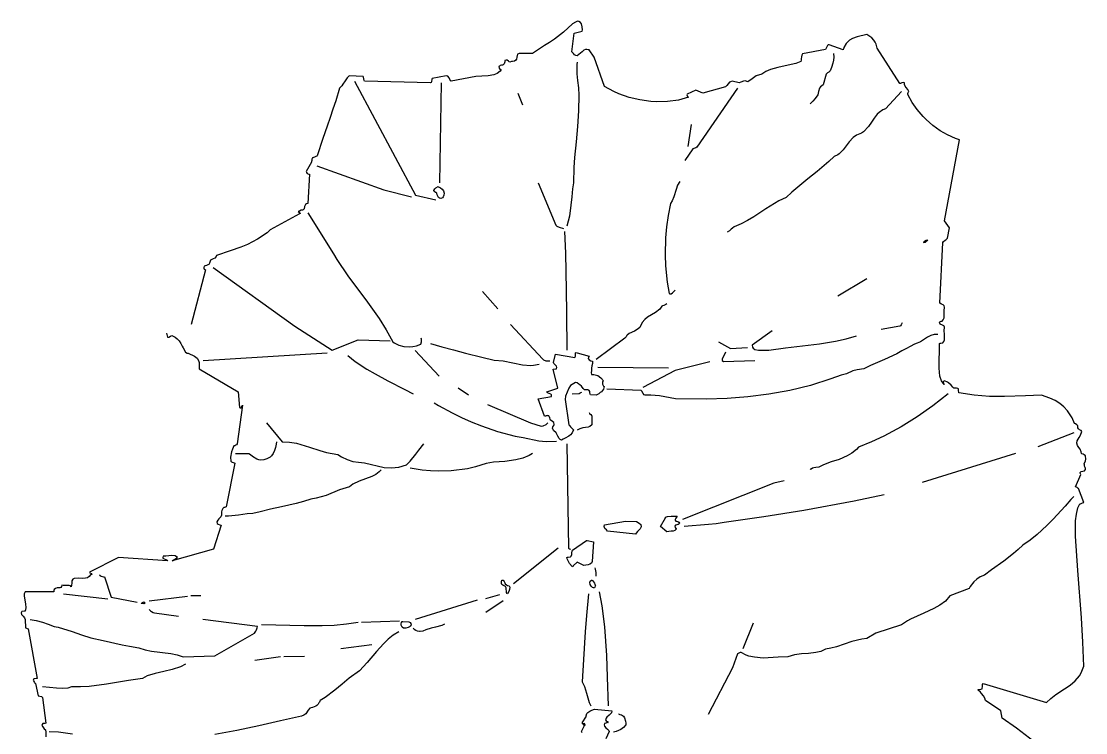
# Model space of a CAD drawing. Header units: metres. Extents: x -4.2 to 4.8, y 0 to 10.8.
# Drawn here: x -4.2 to 3.79, y 5.46 to 10.81 of the extents above; entities that cross this region are included whole.
import ezdxf

# ---------------------------------------------------------------- set-up
doc = ezdxf.new("R2010")
doc.units = ezdxf.units.M
doc.header["$LTSCALE"] = 0.2

msp = doc.modelspace()

# ---------------------------------------------------------------- linework, layer by layer
at = {"flags": 128}
for points in [[(3.4347, 5.3726), (3.2709, 5.4973), (3.1631, 5.5743), (3.1547, 5.6275), (3.0385, 5.7059), (3.0329, 5.7241), (3.0245, 5.7409), (3.0091, 5.7591), (3.0007, 5.7689), (2.9811, 5.7871), (2.9881, 5.7899), (3.0049, 5.7913), (3.0133, 5.7941), (3.0147, 5.7997), (3.0161, 5.8095), (3.0175, 5.8277), (3.0203, 5.8333), (3.4977, 5.6919), (3.53, 5.7213), (3.5678, 5.7507), (3.6322, 5.7927), (3.6742, 5.8221), (3.712, 5.8543), (3.7442, 5.8921), (3.7582, 5.9145), (3.7778, 5.9635), (3.7708, 6.1456), (3.7596, 6.3262), (3.733, 6.6832), (3.7148, 6.9395), (3.7162, 7.0571), (3.7218, 7.1061), (3.733, 7.1523), (3.747, 7.1831), (3.7526, 7.1845), (3.7582, 7.1859), (3.768, 7.1901), (3.7778, 7.1943), (3.7372, 7.2993), (3.733, 7.3021), (3.7288, 7.3063), (3.7218, 7.3091), (3.7162, 7.3119), (3.7554, 7.403), (3.7512, 7.4128), (3.7512, 7.4198), (3.7582, 7.4254), (3.7694, 7.4296), (3.782, 7.4324), (3.7904, 7.4422), (3.789, 7.4478), (3.7876, 7.4576), (3.7834, 7.4674), (3.782, 7.4758), (3.7806, 7.4842), (3.789, 7.5066), (3.7918, 7.5192), (3.7904, 7.5444), (3.7806, 7.5514), (3.7736, 7.5556), (3.7638, 7.5598), (3.7596, 7.5626), (3.7582, 7.5752), (3.7498, 7.5948), (3.74, 7.6074), (3.7302, 7.6228), (3.726, 7.6382), (3.7288, 7.6578), (3.7414, 7.683), (3.7526, 7.6998), (3.7638, 7.7278), (3.7568, 7.7334), (3.7456, 7.7404), (3.7372, 7.7474), (3.733, 7.7544), (3.7316, 7.7684), (3.726, 7.7782), (3.7148, 7.7852), (3.7078, 7.788), (3.6896, 7.83), (3.6546, 7.8832), (3.628, 7.9126), (3.5972, 7.9364), (3.5622, 7.9588), (3.5229, 7.977), (3.4585, 7.9994), (3.3395, 7.9938), (3.1827, 7.9896), (3.0679, 7.991), (2.9531, 7.9994), (2.8382, 8.0176), (2.8368, 8.0373), (2.8354, 8.0415), (2.8354, 8.0471), (2.8312, 8.0499), (2.8214, 8.0513), (2.8018, 8.0527), (2.7934, 8.0597), (2.7808, 8.0751), (2.7612, 8.0919), (2.7528, 8.0975), (2.7304, 8.1073), (2.7248, 8.1059), (2.722, 8.1003), (2.7234, 8.0877), (2.7276, 8.0821), (2.7276, 8.0793), (2.7094, 8.1087), (2.6968, 8.1437), (2.6898, 8.2025), (2.6912, 8.2641), (2.694, 8.3271), (2.6926, 8.3887), (2.6982, 8.3901), (2.7024, 8.3915), (2.7192, 8.3929), (2.7262, 8.4027), (2.7304, 8.4153), (2.7318, 8.4363), (2.7304, 8.4587), (2.7276, 8.4825), (2.7304, 8.5105), (2.729, 8.5175), (2.7248, 8.5217), (2.715, 8.5245), (2.6982, 8.5329), (2.6926, 8.5469), (2.6954, 8.5511), (2.701, 8.5539), (2.7052, 8.5553), (2.7122, 8.5567), (2.722, 8.5651), (2.7276, 8.5805), (2.729, 8.6001), (2.7276, 8.6337), (2.7304, 8.6618), (2.7276, 8.6702), (2.722, 8.6772), (2.708, 8.6828), (2.6954, 8.6898), (2.7192, 9.1462), (2.7234, 9.1546), (2.736, 9.1644), (2.7444, 9.17), (2.7528, 9.1784), (2.7696, 9.2568), (2.7304, 9.3087), (2.8438, 9.9177), (2.813, 9.9275), (2.7542, 9.9542), (2.6982, 9.9864), (2.6436, 10.0256), (2.5932, 10.0704), (2.5694, 10.0928), (2.526, 10.1446), (2.4868, 10.1978), (2.4546, 10.258), (2.456, 10.2664), (2.4588, 10.2734), (2.4602, 10.2776), (2.463, 10.2818), (2.4546, 10.2958), (2.4434, 10.3098), (2.4364, 10.321), (2.4308, 10.3336), (2.4294, 10.3448), (2.421, 10.3476), (2.4112, 10.3462), (2.4014, 10.342), (2.3944, 10.342), (2.2249, 10.6067), (2.2179, 10.6361), (2.2109, 10.6515), (2.2011, 10.6655), (2.1843, 10.6837), (2.1479, 10.7089), (2.0737, 10.6921), (2.0387, 10.6781), (2.0177, 10.6669), (1.9995, 10.6501), (1.9911, 10.6403), (1.9757, 10.6109), (1.9743, 10.6067), (1.9729, 10.6011), (1.9701, 10.5955), (1.9701, 10.5927), (1.8637, 10.6319), (1.8567, 10.6305), (1.8511, 10.6263), (1.8455, 10.6123), (1.8357, 10.5969), (1.6649, 10.5632), (1.6579, 10.5548), (1.6565, 10.5408), (1.6551, 10.5268), (1.6537, 10.517), (1.6509, 10.5072), (1.6131, 10.4918), (1.557, 10.4778), (1.48, 10.4624), (1.424, 10.447), (1.389, 10.4316), (1.3582, 10.412), (1.3162, 10.398), (1.2854, 10.377), (1.2532, 10.3546), (1.2322, 10.3602), (1.221, 10.3574), (1.2014, 10.3504), (1.1888, 10.3448), (1.1356, 10.3588), (1.123, 10.3546), (1.116, 10.3504), (1.1062, 10.3392), (1.095, 10.3252), (1.0852, 10.3168), (0.9157, 10.2678), (0.8639, 10.2916), (0.7967, 10.2608), (0.7953, 10.2566), (0.7967, 10.2482), (0.8009, 10.2426), (0.8079, 10.2384), (0.7323, 10.216), (0.6497, 10.2048), (0.5657, 10.2034), (0.5237, 10.2048), (0.4425, 10.2174), (0.3613, 10.237), (0.2842, 10.2636), (0.2478, 10.2804), (0.1778, 10.3196), (0.0994, 10.5394), (0.0602, 10.5927), (0.0532, 10.5941), (0.0448, 10.5955), (0.035, 10.5969), (0.0224, 10.5913), (0.0084, 10.58), (-0.0154, 10.5576), (-0.0294, 10.5492), (-0.0378, 10.5506), (-0.0476, 10.5562), (-0.056, 10.566), (-0.0602, 10.5716), (-0.0686, 10.5786), (-0.0504, 10.7187), (0.0084, 10.7341), (0.0112, 10.7453), (0.0098, 10.7663), (0.0028, 10.7887), (-0.0028, 10.7999), (-0.0168, 10.8069), (-0.0266, 10.8083), (-0.042, 10.8027), (-0.063, 10.7901), (-0.1302, 10.7257), (-0.2002, 10.6739), (-0.2366, 10.6501), (-0.273, 10.6263), (-0.3655, 10.5674), (-0.4649, 10.566), (-0.4761, 10.5604), (-0.4817, 10.538), (-0.4845, 10.524), (-0.4887, 10.5156), (-0.4999, 10.5086), (-0.5139, 10.5072), (-0.5223, 10.5058), (-0.5349, 10.5016), (-0.5391, 10.5044), (-0.5447, 10.51), (-0.5545, 10.5156), (-0.5629, 10.517), (-0.5713, 10.5128), (-0.5727, 10.503), (-0.5755, 10.496), (-0.5783, 10.489), (-0.5839, 10.482), (-0.5895, 10.4792), (-0.5979, 10.4778), (-0.6063, 10.475), (-0.6133, 10.4722), (-0.6161, 10.468), (-0.6147, 10.4554), (-0.6091, 10.4484), (-0.5993, 10.447), (-0.6077, 10.4344), (-0.6287, 10.4162), (-0.6539, 10.405), (-0.6973, 10.398), (-0.7449, 10.3966), (-0.7911, 10.3938), (-0.9746, 10.3588), (-0.9788, 10.3602), (-0.9858, 10.3714), (-0.9914, 10.384), (-1.0012, 10.3952), (-1.0138, 10.398), (-1.1188, 10.3798), (-1.1216, 10.3742), (-1.123, 10.3532), (-1.1258, 10.3476), (-1.13, 10.3448), (-1.6271, 10.3588), (-1.6299, 10.363), (-1.6313, 10.377), (-1.6327, 10.3882), (-1.6355, 10.3938), (-1.7405, 10.398), (-1.7559, 10.384), (-1.7727, 10.3616), (-1.7881, 10.335), (-1.7979, 10.3224), (-1.8147, 10.307), (-1.8427, 10.2118), (-1.8637, 10.1488), (-1.8847, 10.0858), (-1.9057, 10.0214), (-1.9393, 9.9275), (-1.9827, 9.7987), (-1.9841, 9.7959), (-1.9911, 9.7917), (-2.0009, 9.7875), (-2.0093, 9.7861), (-2.0163, 9.7819), (-2.0205, 9.7763), (-2.0219, 9.7721), (-2.0233, 9.7637), (-2.0247, 9.7539), (-2.0247, 9.7497), (-2.0639, 9.6811), (-2.0625, 9.6755), (-2.0611, 9.6713), (-2.0569, 9.6657), (-2.0457, 9.6601), (-2.0387, 9.6587), (-2.0513, 9.4389), (-2.0625, 9.4361), (-2.0695, 9.4319), (-2.0765, 9.4179), (-2.0807, 9.3997), (-2.0877, 9.3927), (-2.0933, 9.3899), (-2.1017, 9.3885), (-2.1157, 9.3829), (-2.1255, 9.3787), (-2.1143, 9.3717), (-2.1087, 9.3675), (-2.1087, 9.3633), (-2.1157, 9.3619), (-2.3356, 9.2414), (-2.358, 9.2204), (-2.4294, 9.1714), (-2.505, 9.1322), (-2.5554, 9.1112), (-2.6352, 9.0832), (-2.7388, 9.0496), (-2.7416, 9.0412), (-2.7514, 9.03), (-2.7626, 9.023), (-2.7794, 9.0174), (-2.7836, 9.0132), (-2.7864, 9.0062), (-2.7892, 8.9992), (-2.792, 8.9908), (-2.7962, 8.9824), (-2.8032, 8.9782), (-2.8074, 8.9768), (-2.8144, 8.974), (-2.8228, 8.9712), (-2.8298, 8.9684), (-2.834, 8.96), (-2.8326, 8.953), (-2.8298, 8.9474), (-2.8214, 8.9418), (-2.9295, 8.5318)], [(1.8973, 10.566), (1.8987, 10.5394), (1.8973, 10.5156), (1.8917, 10.4932), (1.8819, 10.461), (1.8721, 10.4358), (1.8609, 10.426), (1.8511, 10.4204), (1.8469, 10.4162), (1.8413, 10.4106), (1.8189, 10.3308), (1.8091, 10.3224), (1.7993, 10.3154), (1.7909, 10.3056), (1.7853, 10.2804), (1.7783, 10.2566), (1.7601, 10.2286), (1.7419, 10.209), (1.7209, 10.1894)], [(-0.0294, 10.5002), (-0.0322, 10.4834), (-0.0308, 10.4148), (-0.0252, 10.363), (-0.0196, 10.3084), (-0.0154, 10.2538), (-0.0182, 10.1362), (-0.0252, 10.0186), (-0.0364, 9.9023), (-0.0476, 9.7861), (-0.0546, 9.7091), (-0.0574, 9.5943), (-0.0644, 9.5509), (-0.07, 9.4893), (-0.0756, 9.4263), (-0.0868, 9.3451), (-0.0952, 9.3073), (-0.1064, 9.2694)], [(-1.7013, 10.3588), (-1.2434, 9.5033), (-1.0908, 9.4683)], [(-1.0516, 10.3448), (-1.0642, 9.5943)], [(-0.4733, 10.2678), (-0.4383, 10.1796)], [(1.1762, 10.3056), (0.8709, 9.8617), (0.8625, 9.8575), (0.8555, 9.8547), (0.8471, 9.8519), (0.8401, 9.8491), (0.7799, 9.7623)], [(2.4084, 10.2804), (2.2866, 10.1502), (2.2684, 10.1432), (2.2389, 10.1236), (2.2249, 10.111), (2.2025, 10.0816), (2.1815, 10.0508), (2.1605, 10.0186), (2.1227, 9.978), (2.1073, 9.9668), (2.0709, 9.9528), (2.0443, 9.9345), (2.0135, 9.9023), (1.9701, 9.8435), (1.9407, 9.8127), (1.9295, 9.8043), (1.9029, 9.7931), (1.8623, 9.7553), (1.7755, 9.6811), (1.7041, 9.6251), (1.585, 9.5257), (1.5402, 9.4851), (1.4856, 9.4585), (1.389, 9.3997), (1.298, 9.3395), (1.2518, 9.3115), (1.2028, 9.2862), (1.151, 9.2652), (1.1384, 9.2554), (1.1286, 9.2456), (1.1146, 9.2344), (1.0978, 9.2232)], [(0.8289, 10.034), (0.8037, 9.8673)], [(-1.9855, 9.7231), (-1.48, 9.5425), (-1.2742, 9.4907)], [(0.7435, 9.6055), (0.7253, 9.5761), (0.7141, 9.5453), (0.6987, 9.4893), (0.6861, 9.4585), (0.6735, 9.4389), (0.6553, 9.3507), (0.6427, 9.2652), (0.6343, 9.1812), (0.6315, 9.0552), (0.6343, 8.9726), (0.6483, 8.848), (0.6623, 8.764), (0.6679, 8.7598), (0.6763, 8.7612), (0.6875, 8.7696), (0.7085, 8.7892)], [(-1.0656, 9.5635), (-1.0558, 9.5565), (-1.0432, 9.5467), (-1.0334, 9.5341), (-1.0278, 9.5173), (-1.0292, 9.5033), (-1.032, 9.4949), (-1.0348, 9.4893), (-1.0404, 9.4823), (-1.053, 9.4781), (-1.0628, 9.4795), (-1.0698, 9.4837), (-1.0796, 9.5047), (-1.0824, 9.5173), (-1.088, 9.5215), (-1.0922, 9.5229), (-1.0964, 9.5257), (-1.1034, 9.5285), (-1.1048, 9.5369), (-1.0978, 9.5495), (-1.0894, 9.5565), (-1.074, 9.5663), (-1.0726, 9.5649), (-1.0656, 9.5635), (-1.0656, 9.5635)], [(-0.3221, 9.5943), (-0.189, 9.2764), (-0.1806, 9.2694), (-0.1652, 9.2624), (-0.1316, 9.2526)], [(-2.0513, 9.3689), (-1.8581, 9.0622), (-1.8343, 9.0188), (-1.7517, 8.897), (-1.6032, 8.6982), (-1.5164, 8.5763), (-1.4632, 8.4909), (-1.4128, 8.4013), (-1.403, 8.3929), (-1.368, 8.3761), (-1.3302, 8.3663), (-1.291, 8.3635), (-1.2644, 8.3649), (-1.2364, 8.3705), (-1.2042, 8.3831), (-1.1972, 8.3999), (-1.1986, 8.4209), (-1.2, 8.4279)], [(-0.1232, 9.2302), (-0.1162, 9.0664), (-0.1106, 8.7878), (-0.1092, 8.6169), (-0.1064, 8.3369)], [(2.603, 9.1658), (2.5988, 9.1588), (2.5848, 9.1462), (2.5764, 9.1448), (2.5778, 9.1532), (2.589, 9.1616), (2.5932, 9.163), (2.603, 9.1658), (2.603, 9.1658)], [(-2.7626, 8.9586), (-2.1507, 8.5175), (-1.8693, 8.3369), (-1.6747, 8.4153), (-1.4324, 8.4069)], [(2.1479, 8.8732), (1.9295, 8.743)], [(-0.7407, 8.778), (-0.6245, 8.6477)], [(0.6455, 8.6856), (0.6385, 8.68), (0.6315, 8.6772), (0.6231, 8.6744), (0.6133, 8.6716), (0.6077, 8.6688), (0.5923, 8.6449), (0.5601, 8.6197), (0.4999, 8.5847), (0.4789, 8.5679), (0.4607, 8.5455), (0.4425, 8.5091), (0.4229, 8.4923), (0.4019, 8.4811), (0.3627, 8.4643), (0.3473, 8.4503), (0.3431, 8.4447), (0.3403, 8.4391), (0.3347, 8.4321), (0.3305, 8.4279), (0.1148, 8.2683)], [(-0.5307, 8.5301), (-0.287, 8.2697), (-0.2828, 8.2655), (-0.2646, 8.2585), (-0.2352, 8.2585)], [(1.4366, 8.4839), (1.2854, 8.3761), (1.2896, 8.3593), (1.2938, 8.3523), (1.3064, 8.3439), (1.333, 8.3369), (1.41, 8.3369), (1.5374, 8.3551), (1.6649, 8.3705), (1.7909, 8.3859), (1.9127, 8.4055), (1.9925, 8.4237), (2.0695, 8.4461)], [(2.4126, 8.5441), (2.4098, 8.5385), (2.407, 8.5343), (2.4042, 8.5287), (2.4, 8.5217), (2.3958, 8.5175), (2.2544, 8.4923)], [(-3.1127, 8.4657), (-3.1057, 8.4349), (-3.0959, 8.4363), (-3.0847, 8.4433), (-3.0749, 8.4489), (-3.0483, 8.4349), (-3.0329, 8.4223), (-3.0189, 8.4069), (-3.0063, 8.3887), (-2.9965, 8.3691), (-2.9889, 8.3561)], [(2.6814, 8.4559), (2.6534, 8.4545), (2.6282, 8.4475), (2.6044, 8.4349), (2.5666, 8.4097), (2.5512, 8.3999), (2.5246, 8.3901), (2.5064, 8.3831), (2.4728, 8.3649), (2.4462, 8.3495), (2.4098, 8.3327), (2.372, 8.3103), (2.281, 8.2669), (2.2095, 8.2375), (2.1745, 8.2221), (2.1241, 8.1983), (2.0737, 8.1913), (2.0429, 8.1815), (1.9953, 8.1605), (1.9547, 8.1507), (1.8777, 8.1213), (1.7237, 8.0723), (1.5682, 8.0345), (1.4114, 8.0064), (1.2546, 7.9868), (1.0978, 7.9756), (0.9409, 7.97), (0.7099, 7.9728), (0.5909, 7.9952), (0.5251, 8.0008), (0.4831, 7.9994), (0.4747, 8.0036), (0.4663, 8.0134), (0.4565, 8.0289), (0.4509, 8.0345), (0.1932, 8.0457)], [(1.0334, 8.3999), (1.1244, 8.3495), (1.2518, 8.3579)], [(-2.9889, 8.3561), (-2.9713, 8.3229), (-2.9587, 8.3159), (-2.9503, 8.3145), (-2.9349, 8.3075), (-2.9195, 8.3005), (-2.9041, 8.2935), (-2.8844, 8.2767), (-2.8746, 8.2613), (-2.8676, 8.2445), (-2.8676, 8.1983), (-2.575, 8.0247), (-2.5652, 7.9084), (-2.5596, 7.9042), (-2.5526, 7.9056), (-2.5456, 7.9168), (-2.5428, 7.9252), (-2.5834, 7.634), (-2.589, 7.627), (-2.5946, 7.6242), (-2.6016, 7.62), (-2.6072, 7.6186), (-2.6184, 7.5948), (-2.6254, 7.5738), (-2.6324, 7.5346), (-2.631, 7.5038), (-2.6254, 7.4996), (-2.6198, 7.4968), (-2.6058, 7.4912), (-2.6002, 7.4898), (-2.666, 7.1607), (-2.6702, 7.1579), (-2.6786, 7.1565), (-2.6828, 7.1551), (-2.6912, 7.1481), (-2.6982, 7.1341), (-2.6996, 7.1243), (-2.701, 7.0991), (-2.7066, 7.0865), (-2.722, 7.0697), (-2.729, 7.0613), (-2.7346, 7.0487), (-2.7332, 7.0361), (-2.7248, 7.0305), (-2.7136, 7.0263), (-2.7024, 7.0235), (-2.7598, 6.8443), (-3.0707, 6.7547), (-3.0315, 6.7799), (-3.0497, 6.7925), (-3.0749, 6.7967), (-3.0973, 6.7939), (-3.1183, 6.7911), (-3.1393, 6.7897), (-3.1421, 6.7813), (-3.1407, 6.7743), (-3.1099, 6.7603), (-3.1057, 6.7547), (-3.4753, 6.7799), (-3.6924, 6.6706), (-3.691, 6.6664), (-3.6784, 6.6594), (-3.6756, 6.6538), (-3.684, 6.6496), (-3.6952, 6.637), (-3.7078, 6.6286), (-3.7218, 6.6244), (-3.7442, 6.623), (-3.7764, 6.6244), (-3.8072, 6.623), (-3.8184, 6.6174), (-3.824, 6.6062), (-3.8254, 6.5908), (-3.8268, 6.5698), (-3.8296, 6.56), (-3.8352, 6.5684), (-3.8464, 6.5712), (-3.8744, 6.5698), (-3.8912, 6.5698), (-3.8996, 6.5726), (-3.9024, 6.5614), (-3.908, 6.5558), (-3.9164, 6.553), (-3.936, 6.5516), (-3.9472, 6.5488), (-3.9584, 6.539), (-3.9612, 6.532), (-3.9598, 6.5222), (-4.1755, 6.5222), (-4.1825, 6.5068), (-4.1839, 6.49), (-4.1741, 6.4312), (-4.1698, 6.4018), (-4.1755, 6.378), (-4.1839, 6.3766), (-4.1979, 6.3752), (-4.2007, 6.3738), (-4.2049, 6.364), (-4.2021, 6.3528), (-4.1909, 6.3402), (-4.1797, 6.3262), (-4.1755, 6.3136), (-4.1741, 6.252), (-4.1656, 6.2492), (-4.1614, 6.2478), (-4.1544, 6.245), (-4.0844, 5.8725), (-4.0914, 5.8711), (-4.1068, 5.8697), (-4.111, 5.8683), (-4.1152, 5.8599), (-4.1138, 5.8529), (-4.1068, 5.8417), (-4.1026, 5.8361), (-4.0984, 5.8333), (-4.0788, 5.7409), (-4.0648, 5.7395), (-4.0522, 5.7367), (-4.0452, 5.7297), (-4.02, 5.5351), (-4.0284, 5.5337), (-4.0438, 5.5323), (-4.048, 5.5267), (-4.0494, 5.5183), (-4.0438, 5.5085), (-4.0326, 5.4945), (-4.0242, 5.4847), (-4.02, 5.4679), (-4.02, 5.4328)], [(-1.2462, 8.3355), (-1.0656, 8.1423)], [(-1.13, 8.3887), (-1.046, 8.3621), (-0.9577, 8.3397), (-0.8667, 8.3159), (-0.7449, 8.2865), (-0.6525, 8.2627), (-0.5853, 8.2571), (-0.4383, 8.2277), (-0.3767, 8.2235), (-0.3557, 8.2249), (-0.3136, 8.2333)], [(-0.0294, 8.3187), (0.0616, 8.2935), (0.056, 8.2851), (0.0546, 8.2753), (0.0616, 8.2641), (0.0742, 8.2571), (0.0868, 8.2557), (0.0854, 8.2375), (0.0826, 8.2193), (0.0798, 8.2025), (0.0784, 8.1829), (0.077, 8.1703), (0.0784, 8.1563), (0.0966, 8.1549), (0.1162, 8.1507), (0.1274, 8.1465), (0.1498, 8.1311), (0.168, 8.1073), (0.1624, 8.0989), (0.161, 8.0905), (0.1624, 8.0821), (0.1694, 8.0681), (0.1736, 8.0653), (0.1722, 8.0541), (0.168, 8.0443), (0.161, 8.0359), (0.154, 8.0261), (0.1442, 8.019), (0.1344, 8.0106), (0.1134, 8.0008), (0.0714, 8.0022), (0.0686, 8.0064), (0.0672, 8.019), (0.0658, 8.0275), (0.0616, 8.0359), (0.0574, 8.0373), (0.0532, 8.0387), (0.0266, 8.0401), (0.0154, 8.0499), (0.0028, 8.0667), (-0.0084, 8.0765), (-0.0154, 8.0835), (-0.0294, 8.0919), (-0.0406, 8.0961), (-0.0798, 8.0737), (-0.091, 8.0527), (-0.105, 8.0233), (-0.1162, 7.9924), (-0.119, 7.9672), (-0.0924, 7.7782), (-0.084, 7.7684), (-0.0798, 7.7628), (-0.0686, 7.753), (-0.0574, 7.7404), (-0.0658, 7.718), (-0.0798, 7.7026), (-0.091, 7.6928), (-0.119, 7.6774), (-0.133, 7.6704), (-0.1456, 7.662), (-0.1554, 7.6662), (-0.1638, 7.6732), (-0.1736, 7.6928), (-0.1876, 7.718), (-0.2058, 7.7348), (-0.21, 7.7418), (-0.2114, 7.746), (-0.2128, 7.7502), (-0.2114, 7.7628), (-0.2044, 7.7726), (-0.2016, 7.7796), (-0.203, 7.7936), (-0.2128, 7.802), (-0.224, 7.809), (-0.2282, 7.8132), (-0.2324, 7.8202), (-0.2338, 7.8286), (-0.2352, 7.8328), (-0.238, 7.837), (-0.2408, 7.8454), (-0.2492, 7.8468), (-0.2534, 7.8454), (-0.2604, 7.844), (-0.266, 7.8426), (-0.2702, 7.8412), (-0.2744, 7.8412), (-0.3221, 7.9728), (-0.2226, 7.991), (-0.2212, 8.0022), (-0.2268, 8.0078), (-0.252, 8.0176), (-0.2548, 8.019), (-0.2576, 8.0261), (-0.175, 8.0513), (-0.2086, 8.1955), (-0.1904, 8.1969), (-0.1848, 8.1983), (-0.182, 8.2081), (-0.1848, 8.2165), (-0.1974, 8.2305), (-0.2044, 8.2389), (-0.2058, 8.2459), (-0.1918, 8.3075), (-0.0462, 8.2837), (-0.042, 8.2921), (-0.0406, 8.3173), (-0.0364, 8.3201), (-0.0294, 8.3187), (-0.0294, 8.3187)], [(1.0866, 8.3229), (1.06, 8.2697), (1.0614, 8.2599), (1.0698, 8.2529), (1.305, 8.2599)], [(-1.9071, 8.3145), (-2.8396, 8.2585)], [(-1.7517, 8.2977), (-1.6971, 8.2529), (-1.6089, 8.1941), (-1.5472, 8.1591), (-1.452, 8.1087), (-1.3232, 8.0429), (-1.2602, 8.0092)], [(0.969, 8.2501), (0.7085, 8.1843), (0.4635, 8.0569)], [(0.126, 8.2109), (0.6581, 8.2053)], [(-0.9227, 8.0555), (-0.8457, 8.0036)], [(-0.0672, 8.0106), (-0.0126, 8.012), (-0.0056, 8.0162), (0, 8.019), (0.0056, 8.0233)], [(2.7584, 8.0106), (2.6436, 7.9196), (2.526, 7.837), (2.4042, 7.7614), (2.274, 7.6928), (2.1815, 7.6494), (2.0849, 7.6102), (2.0695, 7.592), (2.0359, 7.5654), (1.9995, 7.543), (1.9407, 7.5178), (1.8805, 7.4982), (1.8231, 7.4758), (1.7867, 7.459), (1.7643, 7.4576), (1.7503, 7.4548), (1.7391, 7.452), (1.7293, 7.445), (1.7251, 7.4436), (1.7209, 7.438)], [(-1.1034, 7.9434), (-1.0712, 7.9224), (-0.969, 7.8664), (-0.8975, 7.8314), (-0.8247, 7.7992), (-0.7477, 7.7698), (-0.6273, 7.7278), (-0.4957, 7.6928), (-0.4355, 7.683), (-0.3178, 7.6578), (-0.2604, 7.6508), (-0.1848, 7.655)], [(-0.7015, 7.9294), (-0.3795, 7.7922), (-0.2982, 7.767), (-0.2842, 7.7684), (-0.2618, 7.7796), (-0.2492, 7.7922)], [(0.0616, 7.8692), (0.063, 7.8636), (0.0672, 7.858), (0.0728, 7.8538), (0.0784, 7.8468), (0.0826, 7.844), (0.0826, 7.7782), (0.0658, 7.7642), (0.0532, 7.76), (0.014, 7.7544), (-0.0098, 7.7474), (-0.0294, 7.7362)], [(-2.3622, 7.7908), (-2.246, 7.6494), (-2.1899, 7.648), (-2.1381, 7.6396), (-2.0387, 7.6102), (-1.9631, 7.5836), (-1.9113, 7.5682), (-1.8259, 7.5542), (-1.7993, 7.536), (-1.7559, 7.5164), (-1.7139, 7.5024), (-1.6705, 7.4954), (-1.6257, 7.4926), (-1.4786, 7.4576), (-1.424, 7.4534), (-1.368, 7.459), (-1.312, 7.4758), (-1.284, 7.5052), (-1.2406, 7.557), (-1.2182, 7.5878), (-1.1818, 7.6354)], [(3.7036, 7.718), (3.4319, 7.6116)], [(-2.288, 7.6494), (-2.2908, 7.6312), (-2.295, 7.606), (-2.302, 7.5836), (-2.3118, 7.5626), (-2.3244, 7.5444), (-2.3342, 7.5332), (-2.3608, 7.5206), (-2.3818, 7.5136), (-2.4056, 7.5122), (-2.421, 7.5136), (-2.4364, 7.5192), (-2.4686, 7.5402), (-2.4826, 7.5528), (-2.4966, 7.5584), (-2.5946, 7.5584)], [(-0.1064, 7.6354), (-0.0938, 6.8499), (-0.0924, 6.8485), (-0.0868, 6.8471), (-0.084, 6.8443), (-0.0798, 6.8443)], [(-0.3655, 7.5626), (-0.3893, 7.5472), (-0.4369, 7.5262), (-0.4887, 7.5136), (-0.5713, 7.5024), (-0.6567, 7.4954), (-0.7127, 7.4856), (-0.7925, 7.4604), (-0.8527, 7.4464), (-0.976, 7.431), (-1.0698, 7.4296), (-1.1314, 7.4324), (-1.1944, 7.4366), (-1.284, 7.452)], [(3.2639, 7.5626), (2.5638, 7.3441)], [(-1.5024, 7.438), (-1.515, 7.424), (-1.5416, 7.4044), (-1.571, 7.389), (-1.6187, 7.3707), (-1.6677, 7.3539), (-1.7139, 7.3315), (-1.7391, 7.3119), (-1.8147, 7.2881), (-1.9155, 7.2461), (-1.9883, 7.2251), (-2.0289, 7.2195), (-2.0849, 7.2013), (-2.1395, 7.1859), (-2.2488, 7.1607), (-2.3314, 7.1425), (-2.4112, 7.1229), (-2.4644, 7.1103), (-2.5078, 7.1075), (-2.5722, 7.0991), (-2.6478, 7.0907), (-2.673, 7.0921)], [(1.5262, 7.3553), (1.4492, 7.3385), (0.7631, 7.0669)], [(2.2782, 7.2503), (2.0513, 7.2027), (1.6733, 7.1341), (1.3736, 7.0851), (1.0768, 7.0445), (1.0166, 7.0333), (0.9591, 7.0277), (0.7757, 7.0137)], [(3.7036, 7.2391), (3.6798, 7.2153), (3.6364, 7.1663), (3.5468, 7.0683), (3.5005, 7.0207), (3.4277, 6.9535), (3.3745, 6.9101), (3.3185, 6.8723), (3.2849, 6.8401), (3.2499, 6.8093), (3.1757, 6.7533), (3.0833, 6.6874), (3.0315, 6.6468), (2.9993, 6.6342), (2.9727, 6.6174), (2.9517, 6.5978), (2.9237, 6.5614), (2.9153, 6.5474), (2.771, 6.4914), (2.7374, 6.4536), (2.6968, 6.4228), (2.6506, 6.3962), (2.5764, 6.3612), (2.4756, 6.3164), (2.4518, 6.3038), (2.4084, 6.2758), (2.2151, 6.2114), (2.1479, 6.1722), (2.1087, 6.168), (2.0345, 6.1498), (1.9771, 6.1302), (1.9183, 6.1106), (1.8777, 6.0994), (1.8371, 6.0909), (1.8007, 6.0755), (1.7643, 6.0657), (1.7097, 6.0587), (1.6565, 6.0559), (1.6032, 6.0489), (1.5528, 6.0335), (1.4814, 6.0307), (1.3694, 6.0251), (1.3036, 6.0307), (1.2616, 6.0391), (1.242, 6.0461), (1.2028, 6.0671), (1.1958, 6.0657), (1.1902, 6.0643), (1.186, 6.0615), (1.1804, 6.0587), (1.1762, 6.0559), (1.137, 5.9509), (0.9563, 5.6009)], [(0.3333, 7.0529), (0.4159, 7.0501), (0.4369, 7.0389), (0.4495, 7.0277), (0.4509, 7.0109), (0.4453, 6.9969), (0.4257, 6.9759), (0.4145, 6.9633), (0.4103, 6.9549), (0.2002, 6.9773), (0.1904, 6.9885), (0.1792, 6.9983), (0.1736, 7.0123), (0.1778, 7.0249), (0.3333, 7.0529)], [(0.7225, 7.0907), (0.7113, 7.0767), (0.7071, 7.0655), (0.7071, 7.0599), (0.7127, 7.0543), (0.7281, 7.0515), (0.7351, 7.0459), (0.7393, 7.0389), (0.7365, 7.0333), (0.7309, 7.0291), (0.7267, 7.0277), (0.7197, 7.0263), (0.7099, 7.0235), (0.7057, 7.0165), (0.7071, 7.0053), (0.7127, 6.9983), (0.7169, 6.9955), (0.7057, 6.9829), (0.6917, 6.9787), (0.6763, 6.9773), (0.6595, 6.9759), (0.6455, 6.9745), (0.5965, 7.0137), (0.6357, 7.0781), (0.6357, 7.0823), (0.6511, 7.0893), (0.6777, 7.0907), (0.7225, 7.0907), (0.7225, 7.0907)], [(0.0476, 6.9073), (0.0952, 6.8989), (0.084, 6.7505), (0.0784, 6.7379), (0.0672, 6.7308), (0.0532, 6.7266), (0.0364, 6.7238), (0.0224, 6.721), (-0.0294, 6.7463), (-0.0588, 6.7168), (-0.0616, 6.7112), (-0.0672, 6.714), (-0.0868, 6.7365), (-0.105, 6.7701), (-0.1064, 6.7813), (-0.1008, 6.7827), (-0.0966, 6.7841), (-0.0798, 6.7855), (-0.0742, 6.7911), (-0.07, 6.8023), (-0.0686, 6.8163), (-0.0672, 6.8275), (-0.0644, 6.8345), (0.0406, 6.9087), (0.0476, 6.9073), (0.0476, 6.9073)], [(-0.1708, 6.8499), (-0.5069, 6.5824)], [(-3.6182, 6.6496), (-3.6182, 6.6482), (-3.6126, 6.644), (-3.6056, 6.6412), (-3.5874, 6.6356), (-3.5804, 6.6342), (-3.53, 6.483), (-3.3353, 6.4438)], [(0.1036, 6.7028), (0.1064, 6.6916), (0.1092, 6.6804), (0.1106, 6.6678), (0.112, 6.6398)], [(-0.5853, 6.6104), (-0.5769, 6.5992), (-0.5727, 6.5894), (-0.5685, 6.5824), (-0.5601, 6.574), (-0.5517, 6.5698), (-0.5391, 6.5684), (-0.5349, 6.5572), (-0.5363, 6.5404), (-0.5433, 6.525), (-0.5531, 6.5082), (-0.5573, 6.5096), (-0.5601, 6.5166), (-0.5615, 6.553), (-0.5671, 6.5614), (-0.5881, 6.5726), (-0.5951, 6.5782), (-0.5965, 6.5838), (-0.5979, 6.5922), (-0.5965, 6.6006), (-0.5937, 6.6104), (-0.5853, 6.6104), (-0.5853, 6.6104)], [(0.0868, 6.6076), (0.0952, 6.5978), (0.1022, 6.5866), (0.105, 6.5782), (0.1078, 6.5726), (0.1064, 6.5684), (0.105, 6.5586), (0.1008, 6.553), (0.0938, 6.5516), (0.0854, 6.5544), (0.0756, 6.5656), (0.0686, 6.5782), (0.0658, 6.5922), (0.0672, 6.5978), (0.0686, 6.602), (0.0798, 6.6104), (0.0812, 6.609), (0.0868, 6.6076), (0.0868, 6.6076)], [(-3.887, 6.5082), (-3.5552, 6.4704)], [(-2.9573, 6.4872), (-3.2429, 6.4522)], [(-2.9321, 6.4942), (-2.855, 6.4942)], [(-0.6119, 6.4998), (-0.7183, 6.469)], [(0.0574, 6.5082), (0.042, 6.3444), (0.0322, 6.2212), (0.0196, 6.0139), (0.0098, 5.8473), (0.0252, 5.8123), (0.0406, 5.7619), (0.0518, 5.7255), (0.0616, 5.6919), (0.0742, 5.6667)], [(0.1358, 6.5222), (0.1554, 6.4186), (0.1764, 6.2604), (0.1918, 6.0447), (0.1974, 5.8809), (0.203, 5.6667)], [(-3.2821, 6.448), (-3.2807, 6.4452), (-3.2751, 6.441), (-3.2793, 6.4354), (-3.2835, 6.4326), (-3.2989, 6.434), (-3.3031, 6.4354), (-3.3017, 6.4382), (-3.2975, 6.441), (-3.2933, 6.4424), (-3.2891, 6.4452), (-3.2821, 6.448), (-3.2821, 6.448)], [(-0.7799, 6.4606), (-1.2462, 6.3136)], [(-0.5853, 6.455), (-0.7155, 6.3668)], [(-3.2429, 6.3906), (-3.2387, 6.385), (-3.2331, 6.3808), (-3.2261, 6.3738), (-3.2135, 6.3682), (-3.2051, 6.3654), (-3.0245, 6.3388)], [(-4.1376, 6.3136), (-4.0928, 6.308), (-4.0466, 6.294), (-4.0018, 6.2786), (-3.957, 6.2632), (-3.9276, 6.2576), (-3.8226, 6.2254), (-3.7526, 6.1988), (-3.6826, 6.1778), (-3.5888, 6.1582), (-3.4459, 6.1246), (-3.3927, 6.1134), (-3.3213, 6.1022), (-3.2751, 6.0867), (-3.2275, 6.0769), (-3.0805, 6.0587), (-3.0329, 6.0489), (-2.9881, 6.0335), (-2.7514, 6.0419), (-2.4518, 6.2128), (-2.4434, 6.2282), (-2.4378, 6.2366), (-2.4322, 6.252), (-2.4308, 6.2618), (-2.841, 6.3136)], [(-1.6733, 6.2926), (-1.7629, 6.2786), (-1.8539, 6.2702), (-1.9449, 6.266), (-2.0807, 6.2674), (-2.4, 6.2758)], [(-1.6481, 6.2954), (-1.3624, 6.3038)], [(-1.3372, 6.2996), (-1.2924, 6.2968), (-1.284, 6.2926), (-1.2784, 6.2856), (-1.277, 6.2744), (-1.284, 6.2646), (-1.2882, 6.259), (-1.2994, 6.2548), (-1.3148, 6.2492), (-1.333, 6.2506), (-1.3428, 6.2562), (-1.3498, 6.273), (-1.3512, 6.2828), (-1.3484, 6.2926), (-1.3442, 6.2996), (-1.3372, 6.2996), (-1.3372, 6.2996)], [(-1.0264, 6.2786), (-1.0446, 6.2702), (-1.0936, 6.2562), (-1.1258, 6.2492), (-1.165, 6.2366), (-1.1888, 6.2268), (-1.207, 6.2254), (-1.2126, 6.224), (-1.228, 6.2268), (-1.2406, 6.231), (-1.2532, 6.2408), (-1.2588, 6.2506)], [(1.2924, 6.2884), (1.2154, 6.0952)], [(-1.368, 6.2226), (-1.41, 6.196), (-1.4492, 6.1666), (-1.4842, 6.133), (-1.5374, 6.0755), (-1.6075, 5.9929), (-1.6649, 5.9299), (-1.7405, 5.8739), (-1.7951, 5.8291), (-1.8483, 5.7843), (-1.9211, 5.7297), (-1.9589, 5.7059), (-1.9617, 5.7003), (-1.9645, 5.6947), (-1.9701, 5.6877), (-1.9757, 5.6793), (-1.9855, 5.6681), (-1.9925, 5.6639), (-2.0177, 5.6541), (-2.0359, 5.6499), (-2.0485, 5.6331), (-2.0681, 5.6065), (-2.0821, 5.5953), (-2.1003, 5.5897), (-2.2572, 5.5533), (-2.4196, 5.5169), (-2.5848, 5.4819), (-2.7514, 5.451)], [(-1.571, 6.1232), (-1.8035, 6.0952)], [(-2.2572, 6.0335), (-2.4504, 6.0069)], [(-2.2319, 6.0377), (-2.0765, 6.0405)], [(-2.9713, 5.9803), (-3.0091, 5.9593), (-3.0707, 5.9397), (-3.1351, 5.9243), (-3.1995, 5.9089), (-3.2597, 5.8907), (-3.2947, 5.8725), (-3.3983, 5.8571), (-3.5636, 5.8291), (-3.6952, 5.8123), (-3.761, 5.8081), (-3.8268, 5.8081), (-3.8562, 5.7997), (-3.8982, 5.7969), (-3.9402, 5.7983), (-4.0466, 5.8081)], [(0.0098, 5.4623), (0.0028, 5.4735), (0.028, 5.5239), (0.021, 5.5337), (0.021, 5.5365), (0.0294, 5.5225), (0.0294, 5.5183), (0.0266, 5.5183), (0.0098, 5.5379), (0.0406, 5.5897), (0.0392, 5.5939), (0.0448, 5.6079), (0.0518, 5.6163), (0.0658, 5.6261), (0.0812, 5.6331), (0.1008, 5.6401), (0.1008, 5.6401)], [(0.1008, 5.6401), (0.231, 5.6289), (0.2282, 5.6149), (0.2114, 5.5967), (0.1946, 5.5813), (0.189, 5.5729), (0.1848, 5.5603), (0.189, 5.5547), (0.196, 5.5477), (0.2016, 5.5421), (0.2044, 5.5421), (0.203, 5.5477), (0.2002, 5.5435), (0.196, 5.5407), (0.1918, 5.5393), (0.1862, 5.5365), (0.1778, 5.5337), (0.175, 5.5239), (0.1778, 5.5127), (0.1876, 5.5015), (0.1988, 5.4903), (0.2086, 5.4805), (0.2128, 5.4735), (0.1862, 5.4188)], [(0.2814, 5.6065), (0.2828, 5.6051), (0.2912, 5.6023), (0.3038, 5.5981), (0.3192, 5.5897), (0.3277, 5.5757), (0.3347, 5.5505), (0.3361, 5.5365), (0.3375, 5.5239), (0.3206, 5.5029), (0.2982, 5.4875), (0.2646, 5.4735), (0.2436, 5.4693)], [(-3.8198, 5.4524), (-3.9262, 5.4679), (-3.9948, 5.4721)]]:
    msp.add_lwpolyline(points, dxfattribs=at)

doc.saveas('drawing.dxf')
